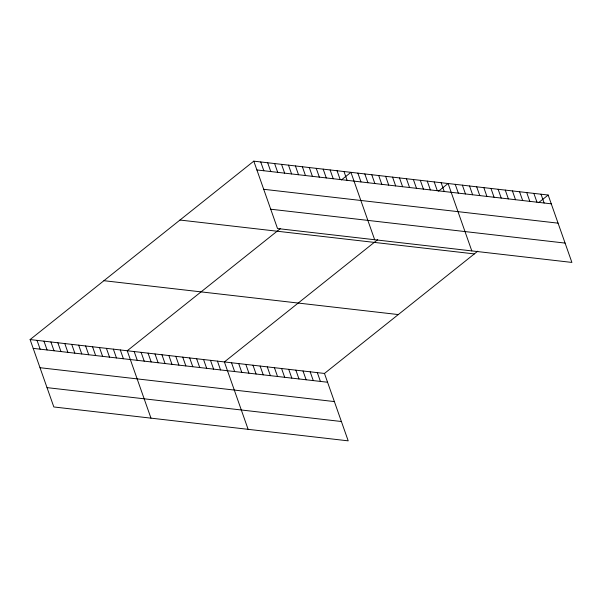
<?xml version="1.0" encoding="UTF-8"?>
<svg xmlns="http://www.w3.org/2000/svg" width="602" height="602" viewBox="0 0 602 602"><rect width="100%" height="100%" fill="white"/><g stroke="black" fill="none" stroke-linecap="round" stroke-linejoin="round"><path stroke-width="0.9" d="M30.1 339.573L324.47 373.451L348.204 440.845L53.834 406.967L30.1 339.573L253.796 161.155L548.166 195.033L571.9 262.427L277.53 228.549L253.796 161.155M280.54 228.489L127.24 350.755L150.974 418.149M341.372 179.968L350.936 172.338L374.67 239.731M377.68 239.664L224.388 361.93L248.122 429.324M438.512 191.15L448.084 183.512L471.81 250.906M324.47 373.451L477.762 251.184M538.594 202.663L548.166 195.033M256.888 169.952L551.266 203.83M263.699 189.291L558.077 223.161M270.719 209.21L565.09 243.088M179.975 220.039L474.346 253.909M103.92 280.698L398.291 314.568M33.2 348.37L327.571 382.24M40.01 367.709L334.381 401.579M47.024 387.628L341.394 421.505M541.017 194.213L544.118 203.002M533.869 193.385L536.969 202.182M526.72 192.565L529.82 201.361M519.571 191.745L522.671 200.534M512.422 190.917L515.515 199.713M505.274 190.097L508.366 198.893M498.125 189.276L501.218 198.066M490.976 188.449L494.069 197.245M483.827 187.628L486.92 196.425M476.679 186.808L479.771 195.597M469.53 185.98L472.623 194.777M462.381 185.16L465.474 193.957M455.232 184.34L458.325 193.129M441.138 182.715L444.238 191.511M434.2 181.917L437.3 190.714M427.262 181.119L430.362 189.916M420.324 180.322L423.424 189.118M413.386 179.524L416.486 188.313M406.448 178.726L409.548 187.515M399.51 177.929L402.603 186.718M392.572 177.131L395.664 185.92M385.634 176.326L388.726 185.123M378.696 175.528L381.788 184.325M371.758 174.73L374.85 183.527M364.812 173.933L367.912 182.73M357.874 173.135L360.974 181.932M343.998 171.54L347.098 180.329M337.06 170.742L340.16 179.531M330.122 169.945L333.215 178.734M323.184 169.139L326.276 177.936M316.246 168.342L319.338 177.138M309.308 167.544L312.4 176.341M302.37 166.746L305.462 175.543M295.424 165.949L298.524 174.746M288.486 165.151L291.586 173.948M281.548 164.354L284.648 173.143M274.61 163.556L277.71 172.345M267.672 162.758L270.772 171.547M260.734 161.953L263.834 170.75M317.322 372.623L320.422 381.42M310.173 371.803L313.273 380.599M303.024 370.982L306.125 379.772M295.875 370.155L298.976 378.951M288.727 369.335L291.827 378.131M281.578 368.514L284.678 377.303M274.429 367.687L277.53 376.483M267.28 366.866L270.373 375.663M260.132 366.046L263.224 374.835M252.983 365.218L256.076 374.015M245.834 364.398L248.927 373.195M238.685 363.578L241.778 372.367M231.537 362.758L234.629 371.547M217.45 361.132L220.543 369.929M210.504 360.335L213.605 369.131M203.566 359.537L206.667 368.334M196.628 358.739L199.729 367.529M189.69 357.942L192.79 366.731M182.752 357.144L185.852 365.933M175.814 356.339L178.914 365.136M168.876 355.541L171.969 364.338M161.938 354.744L165.031 363.54M155 353.946L158.093 362.743M148.062 353.148L151.155 361.945M141.124 352.351L144.217 361.147M134.178 351.553L137.279 360.342M120.302 349.958L123.402 358.747M113.364 349.152L116.464 357.949M106.426 348.355L109.526 357.152M99.488 347.557L102.588 356.354M92.55 346.76L95.643 355.556M85.612 345.962L88.705 354.759M78.674 345.164L81.767 353.961M71.736 344.367L74.829 353.156M64.79 343.569L67.891 352.358M57.852 342.771L60.952 351.56M50.914 341.974L54.014 350.763M43.976 341.168L47.076 349.965M37.038 340.371L40.138 349.168"/></g></svg>
